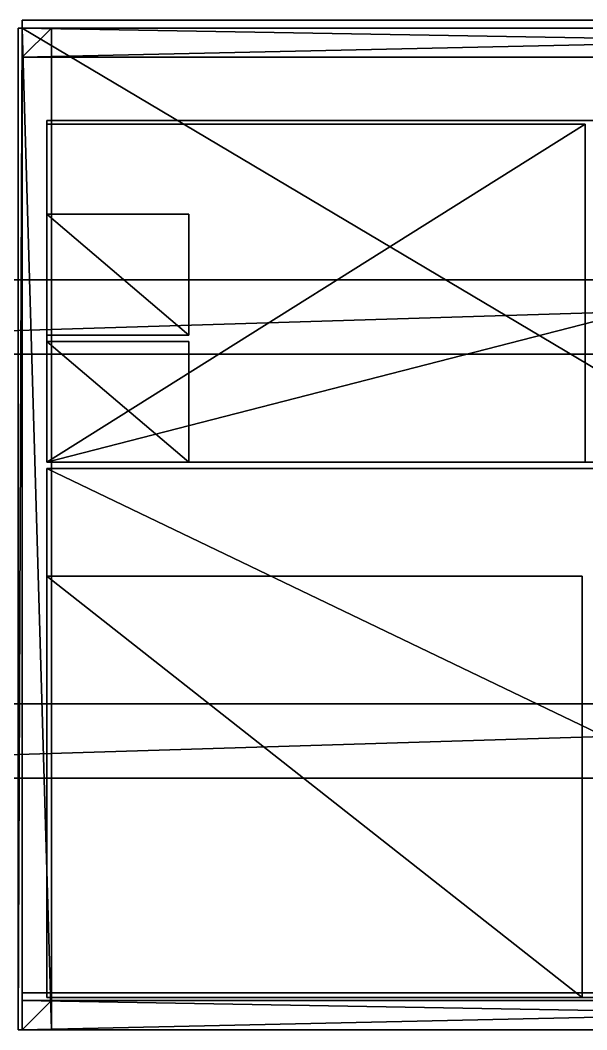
# Model space of a CAD drawing. Header units: millimetres. Extents: x -2048 to 3140, y -951 to 960.
# Drawn here: x -44 to 1025, y -945 to 960 of the extents above; entities that cross this region are included whole.
import ezdxf

# ---------------------------------------------------------------- set-up
doc = ezdxf.new("R2010")
doc.units = ezdxf.units.MM

msp = doc.modelspace()

# ---------------------------------------------------------------- linework, layer by layer
at = {"layer": 'CAD_75LAB'}
for points in [[(-40, 890, 790), (-40, 960, 720), (-40, 890, 720)], [(-40, 890, 790), (-40, 960, 790), (-40, 960, 720)], [(3140, 960, 790), (3140, 960, 720), (-40, 960, 720)], [(3140, 960, 790), (-40, 960, 720), (-40, 960, 790)], [(3140, 960, 720), (-40, 890, 720), (-40, 960, 720)], [(3140, 960, 720), (3140, 890, 720), (-40, 890, 720)], [(3140, 960, 790), (-40, 960, 790), (-40, 890, 790)], [(3140, 960, 790), (-40, 890, 790), (3140, 890, 790)], [(-40, 945, 2610), (-40, 945, 720), (-48, 945, 720)], [(-40, 945, 2610), (-48, 945, 720), (-48, 945, 2610)], [(-40, 945, 720), (-48, -945, 720), (-48, 945, 720)], [(-40, 945, 720), (-40, -945, 720), (-48, -945, 720)], [(-40, 945, 2610), (-48, 945, 2610), (-48, -945, 2610)], [(-40, 945, 2610), (-48, -945, 2610), (-40, -945, 2610)], [(-40, -945, 720), (-40, 945, 630), (-40, -945, 630)], [(-40, -945, 720), (-40, 945, 720), (-40, 945, 630)], [(3140, 945, 630), (-40, 945, 630), (-40, 945, 720)], [(3140, 945, 720), (3140, 945, 630), (-40, 945, 720)], [(3140, -945, 630), (-40, -945, 630), (-40, 945, 630)], [(3140, 945, 630), (3140, -945, 630), (-40, 945, 630)], [(3140, -945, 720), (-40, 945, 720), (-40, -945, 720)], [(3140, 945, 720), (-40, 945, 720), (3140, -945, 720)], [(-40, 945, 2610), (-40, 945, 720), (-40, 890, 720)], [(-40, 890, 2610), (-40, 945, 2610), (-40, 890, 720)], [(-40, 945, 2610), (15, 945, 720), (-40, 945, 720)], [(15, 945, 2610), (15, 945, 720), (-40, 945, 2610)], [(15, 945, 720), (-40, 890, 720), (-40, 945, 720)], [(15, 945, 720), (15, 890, 720), (-40, 890, 720)], [(15, 945, 2610), (-40, 945, 2610), (-40, 890, 2610)], [(15, 945, 2610), (-40, 890, 2610), (15, 890, 2610)], [(-40, 890, 2665), (-40, 945, 2610), (-40, 890, 2610)], [(-40, 890, 2665), (-40, 945, 2665), (-40, 945, 2610)], [(3140, 945, 2610), (-40, 945, 2610), (-40, 945, 2665)], [(3140, 945, 2665), (3140, 945, 2610), (-40, 945, 2665)], [(3140, 890, 2610), (-40, 890, 2610), (-40, 945, 2610)], [(3140, 945, 2610), (3140, 890, 2610), (-40, 945, 2610)], [(3140, 890, 2665), (-40, 945, 2665), (-40, 890, 2665)], [(3140, 945, 2665), (-40, 945, 2665), (3140, 890, 2665)], [(-40, -945, 2610), (-40, 945, 2665), (-40, 945, 2610)], [(-40, -945, 2665), (-40, 945, 2665), (-40, -945, 2610)], [(15, 945, 2665), (15, 945, 2610), (-40, 945, 2610)], [(15, 945, 2665), (-40, 945, 2610), (-40, 945, 2665)], [(-40, 945, 2610), (15, -945, 2610), (-40, -945, 2610)], [(15, 945, 2610), (15, -945, 2610), (-40, 945, 2610)], [(-40, 945, 2665), (-40, -945, 2665), (15, -945, 2665)], [(15, 945, 2665), (-40, 945, 2665), (15, -945, 2665)], [(-40, -945, 2610), (-40, -945, 720), (-40, 945, 720)], [(-40, -945, 2610), (-40, 945, 720), (-40, 945, 2610)], [(15, 945, 2610), (15, 890, 720), (15, 945, 720)], [(15, 890, 2610), (15, 890, 720), (15, 945, 2610)], [(15, -945, 2610), (15, 945, 2610), (15, 945, 2665)], [(15, -945, 2665), (15, -945, 2610), (15, 945, 2665)], [(-40, 890, 2610), (-40, 890, 720), (15, 890, 720)], [(15, 890, 2610), (-40, 890, 2610), (15, 890, 720)], [(3140, 890, 2610), (-40, 890, 2665), (-40, 890, 2610)], [(3140, 890, 2665), (-40, 890, 2665), (3140, 890, 2610)], [(3140, 890, 790), (-40, 890, 720), (3140, 890, 720)], [(3140, 890, 790), (-40, 890, 790), (-40, 890, 720)], [(6, 126, 843), (6, 771, 723), (6, 126, 723)], [(6, 126, 843), (6, 771, 843), (6, 771, 723)], [(2514, 771, 723), (6, 771, 723), (6, 771, 843)], [(2514, 771, 843), (2514, 771, 723), (6, 771, 843)], [(2514, 771, 723), (6, 126, 723), (6, 771, 723)], [(2514, 771, 723), (2514, 126, 723), (6, 126, 723)], [(2514, 771, 843), (6, 771, 843), (6, 126, 843)], [(2514, 771, 843), (6, 126, 843), (2514, 126, 843)], [(6, 126, 969), (6, 771, 849), (6, 126, 849)], [(6, 126, 969), (6, 771, 969), (6, 771, 849)], [(2514, 771, 849), (6, 771, 849), (6, 771, 969)], [(2514, 771, 969), (2514, 771, 849), (6, 771, 969)], [(2514, 771, 849), (6, 126, 849), (6, 771, 849)], [(2514, 771, 849), (2514, 126, 849), (6, 126, 849)], [(2514, 771, 969), (6, 771, 969), (6, 126, 969)], [(2514, 771, 969), (6, 126, 969), (2514, 126, 969)], [(6, 126, 1089), (6, 764, 975), (6, 126, 975)], [(6, 126, 1089), (6, 764, 1089), (6, 764, 975)], [(1022, 764, 975), (6, 764, 975), (6, 764, 1089)], [(1022, 764, 1089), (1022, 764, 975), (6, 764, 1089)], [(1022, 764, 975), (6, 126, 975), (6, 764, 975)], [(1022, 764, 975), (1022, 126, 975), (6, 126, 975)], [(1022, 764, 1089), (6, 764, 1089), (6, 126, 1089)], [(1022, 764, 1089), (6, 126, 1089), (1022, 126, 1089)], [(6, 126, 1209), (6, 764, 1095), (6, 126, 1095)], [(6, 126, 1209), (6, 764, 1209), (6, 764, 1095)], [(1022, 764, 1095), (6, 764, 1095), (6, 764, 1209)], [(1022, 764, 1209), (1022, 764, 1095), (6, 764, 1209)], [(1022, 764, 1095), (6, 126, 1095), (6, 764, 1095)], [(1022, 764, 1095), (1022, 126, 1095), (6, 126, 1095)], [(1022, 764, 1209), (6, 764, 1209), (6, 126, 1209)], [(1022, 764, 1209), (6, 126, 1209), (1022, 126, 1209)], [(1022, 126, 1089), (1022, 126, 975), (1022, 764, 975)], [(1022, 126, 1089), (1022, 764, 975), (1022, 764, 1089)], [(1022, 126, 1209), (1022, 126, 1095), (1022, 764, 1095)], [(1022, 126, 1209), (1022, 764, 1095), (1022, 764, 1209)], [(6, 366, 1433), (6, 594, 1215), (6, 366, 1215)], [(6, 366, 1433), (6, 594, 1433), (6, 594, 1215)], [(274, 594, 1433), (274, 594, 1215), (6, 594, 1215)], [(274, 594, 1433), (6, 594, 1215), (6, 594, 1433)], [(274, 366, 1215), (6, 366, 1215), (6, 594, 1215)], [(274, 594, 1215), (274, 366, 1215), (6, 594, 1215)], [(274, 366, 1433), (6, 594, 1433), (6, 366, 1433)], [(274, 594, 1433), (6, 594, 1433), (274, 366, 1433)], [(274, 366, 1433), (274, 366, 1215), (274, 594, 1215)], [(274, 366, 1433), (274, 594, 1215), (274, 594, 1433)], [(3060, 470, 380), (-1500, 470, 380), (-1500, 470, 630)], [(3060, 470, 630), (3060, 470, 380), (-1500, 470, 630)], [(3060, 470, 380), (-1500, 330, 380), (-1500, 470, 380)], [(3060, 470, 380), (3060, 330, 380), (-1500, 330, 380)], [(3060, 470, 630), (-1500, 470, 630), (-1500, 330, 630)], [(3060, 470, 630), (-1500, 330, 630), (3060, 330, 630)], [(274, 366, 1433), (6, 366, 1215), (274, 366, 1215)], [(274, 366, 1433), (6, 366, 1433), (6, 366, 1215)], [(6, 126, 1433), (6, 354, 1215), (6, 126, 1215)], [(6, 126, 1433), (6, 354, 1433), (6, 354, 1215)], [(274, 354, 1433), (274, 354, 1215), (6, 354, 1215)], [(274, 354, 1433), (6, 354, 1215), (6, 354, 1433)], [(274, 126, 1215), (6, 126, 1215), (6, 354, 1215)], [(274, 354, 1215), (274, 126, 1215), (6, 354, 1215)], [(274, 126, 1433), (6, 354, 1433), (6, 126, 1433)], [(274, 354, 1433), (6, 354, 1433), (274, 126, 1433)], [(274, 126, 1433), (274, 126, 1215), (274, 354, 1215)], [(274, 126, 1433), (274, 354, 1215), (274, 354, 1433)], [(3060, 330, 380), (-1500, 330, 630), (-1500, 330, 380)], [(3060, 330, 630), (-1500, 330, 630), (3060, 330, 380)], [(2514, 126, 723), (6, 126, 843), (6, 126, 723)], [(2514, 126, 843), (6, 126, 843), (2514, 126, 723)], [(2514, 126, 849), (6, 126, 969), (6, 126, 849)], [(2514, 126, 969), (6, 126, 969), (2514, 126, 849)], [(1022, 126, 975), (6, 126, 1089), (6, 126, 975)], [(1022, 126, 1089), (6, 126, 1089), (1022, 126, 975)], [(1022, 126, 1095), (6, 126, 1209), (6, 126, 1095)], [(1022, 126, 1209), (6, 126, 1209), (1022, 126, 1095)], [(274, 126, 1433), (6, 126, 1215), (274, 126, 1215)], [(274, 126, 1433), (6, 126, 1433), (6, 126, 1215)], [(6, -884, 953), (6, 114, 723), (6, -884, 723)], [(6, -884, 953), (6, 114, 953), (6, 114, 723)], [(2084, 114, 953), (2084, 114, 723), (6, 114, 723)], [(2084, 114, 953), (6, 114, 723), (6, 114, 953)], [(2084, -884, 723), (6, -884, 723), (6, 114, 723)], [(2084, 114, 723), (2084, -884, 723), (6, 114, 723)], [(2084, -884, 953), (6, 114, 953), (6, -884, 953)], [(2084, 114, 953), (6, 114, 953), (2084, -884, 953)], [(6, -884, 1189), (6, 114, 959), (6, -884, 959)], [(6, -884, 1189), (6, 114, 1189), (6, 114, 959)], [(2084, 114, 1189), (2084, 114, 959), (6, 114, 959)], [(2084, 114, 1189), (6, 114, 959), (6, 114, 1189)], [(2084, -884, 959), (6, -884, 959), (6, 114, 959)], [(2084, 114, 959), (2084, -884, 959), (6, 114, 959)], [(2084, -884, 1189), (6, 114, 1189), (6, -884, 1189)], [(2084, 114, 1189), (6, 114, 1189), (2084, -884, 1189)], [(6, -884, 1887), (6, -89, 1195), (6, -884, 1195)], [(6, -884, 1887), (6, -89, 1887), (6, -89, 1195)], [(1016, -89, 1195), (6, -89, 1195), (6, -89, 1887)], [(1016, -89, 1887), (1016, -89, 1195), (6, -89, 1887)], [(1016, -884, 1195), (6, -884, 1195), (6, -89, 1195)], [(1016, -89, 1195), (1016, -884, 1195), (6, -89, 1195)], [(1016, -884, 1887), (6, -89, 1887), (6, -884, 1887)], [(1016, -89, 1887), (6, -89, 1887), (1016, -884, 1887)], [(1016, -884, 1887), (1016, -884, 1195), (1016, -89, 1195)], [(1016, -884, 1887), (1016, -89, 1195), (1016, -89, 1887)], [(3060, -330, 380), (-1500, -330, 380), (-1500, -330, 630)], [(3060, -330, 630), (3060, -330, 380), (-1500, -330, 630)], [(3060, -330, 380), (-1500, -470, 380), (-1500, -330, 380)], [(3060, -330, 380), (3060, -470, 380), (-1500, -470, 380)], [(3060, -330, 630), (-1500, -330, 630), (-1500, -470, 630)], [(3060, -330, 630), (-1500, -470, 630), (3060, -470, 630)], [(3060, -470, 380), (-1500, -470, 630), (-1500, -470, 380)], [(3060, -470, 630), (-1500, -470, 630), (3060, -470, 380)], [(-40, -945, 790), (-40, -875, 720), (-40, -945, 720)], [(-40, -945, 790), (-40, -875, 790), (-40, -875, 720)], [(3140, -875, 790), (3140, -875, 720), (-40, -875, 720)], [(3140, -875, 790), (-40, -875, 720), (-40, -875, 790)], [(3140, -875, 720), (-40, -945, 720), (-40, -875, 720)], [(3140, -875, 720), (3140, -945, 720), (-40, -945, 720)], [(3140, -875, 790), (-40, -875, 790), (-40, -945, 790)], [(3140, -875, 790), (-40, -945, 790), (3140, -945, 790)], [(-40, -890, 2610), (-40, -890, 720), (-40, -945, 720)], [(-40, -945, 2610), (-40, -890, 2610), (-40, -945, 720)], [(-40, -890, 2610), (15, -890, 720), (-40, -890, 720)], [(15, -890, 2610), (15, -890, 720), (-40, -890, 2610)], [(15, -890, 720), (-40, -945, 720), (-40, -890, 720)], [(15, -890, 720), (15, -945, 720), (-40, -945, 720)], [(15, -890, 2610), (-40, -890, 2610), (-40, -945, 2610)], [(15, -890, 2610), (-40, -945, 2610), (15, -945, 2610)], [(-40, -945, 2665), (-40, -890, 2610), (-40, -945, 2610)], [(-40, -945, 2665), (-40, -890, 2665), (-40, -890, 2610)], [(3140, -890, 2610), (-40, -890, 2610), (-40, -890, 2665)], [(3140, -890, 2665), (3140, -890, 2610), (-40, -890, 2665)], [(3140, -945, 2610), (-40, -945, 2610), (-40, -890, 2610)], [(3140, -890, 2610), (3140, -945, 2610), (-40, -890, 2610)], [(3140, -945, 2665), (-40, -890, 2665), (-40, -945, 2665)], [(3140, -890, 2665), (-40, -890, 2665), (3140, -945, 2665)], [(2084, -884, 953), (6, -884, 723), (2084, -884, 723)], [(2084, -884, 953), (6, -884, 953), (6, -884, 723)], [(2084, -884, 1189), (6, -884, 959), (2084, -884, 959)], [(2084, -884, 1189), (6, -884, 1189), (6, -884, 959)], [(1016, -884, 1195), (6, -884, 1887), (6, -884, 1195)], [(1016, -884, 1887), (6, -884, 1887), (1016, -884, 1195)], [(15, -890, 2610), (15, -945, 720), (15, -890, 720)], [(15, -945, 2610), (15, -945, 720), (15, -890, 2610)], [(-40, -945, 2610), (-48, -945, 720), (-40, -945, 720)], [(-40, -945, 2610), (-48, -945, 2610), (-48, -945, 720)], [(3140, -945, 630), (-40, -945, 720), (-40, -945, 630)], [(3140, -945, 720), (-40, -945, 720), (3140, -945, 630)], [(-40, -945, 2610), (-40, -945, 720), (15, -945, 720)], [(15, -945, 2610), (-40, -945, 2610), (15, -945, 720)], [(3140, -945, 2610), (-40, -945, 2665), (-40, -945, 2610)], [(3140, -945, 2665), (-40, -945, 2665), (3140, -945, 2610)], [(3140, -945, 790), (-40, -945, 720), (3140, -945, 720)], [(3140, -945, 790), (-40, -945, 790), (-40, -945, 720)], [(15, -945, 2665), (-40, -945, 2610), (15, -945, 2610)], [(15, -945, 2665), (-40, -945, 2665), (-40, -945, 2610)]]:
    msp.add_3dface(points, dxfattribs=at)

doc.saveas('drawing.dxf')
